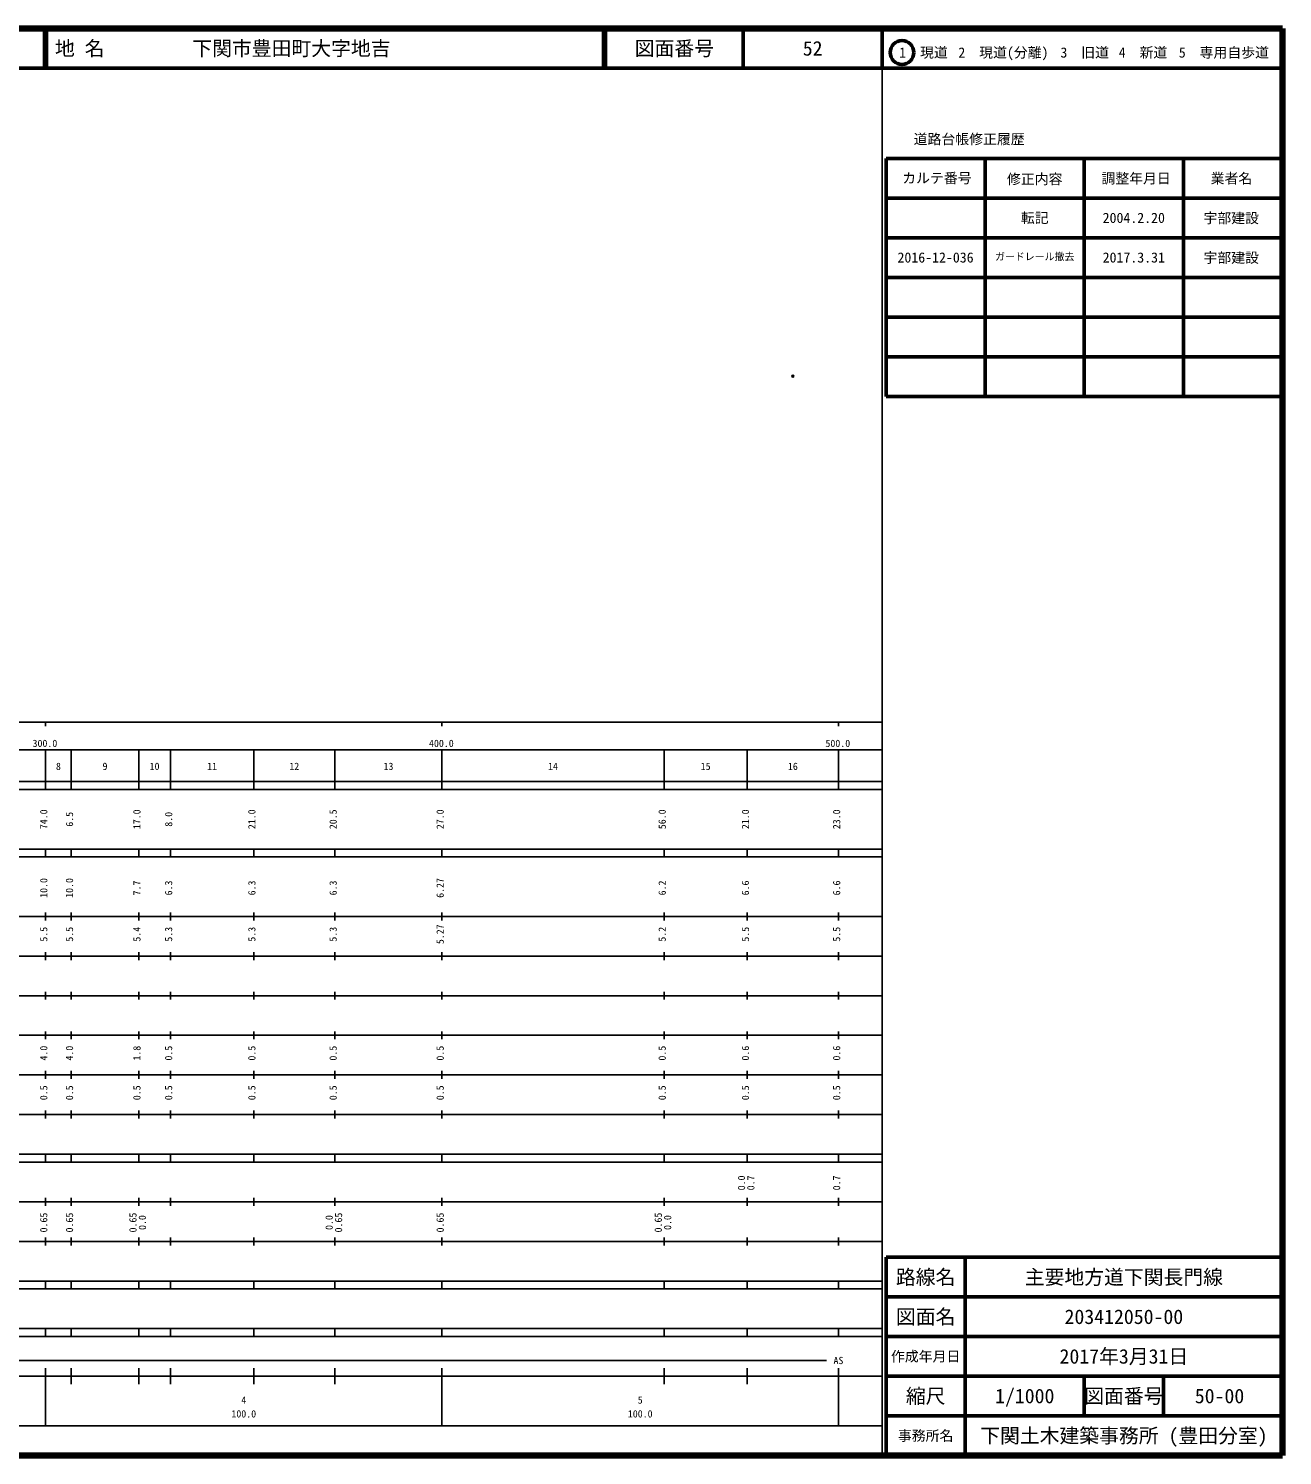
# Model space of a CAD drawing. Units: millimetres on the paper. Extents: x 40 to 680, y 20 to 380.
# Drawn here: x 363.7 to 680, y 20 to 380 of the extents above; entities that cross this region are included whole.
import ezdxf
from ezdxf.enums import TextEntityAlignment as Align

# ---------------------------------------------------------------- set-up
doc = ezdxf.new("R2010")
doc.units = ezdxf.units.MM
doc.header["$PDMODE"] = 32
doc.header["$PDSIZE"] = 0.5
doc.layers.add('M-OTRS', color=6, linetype='Continuous')
doc.layers.add('M-TTL-TXT', color=7, linetype='Continuous')
for name, color, linetype, lineweight in [('M-TTL', 2, 'Continuous', 140), ('M-TTL-BAND', 7, 'Continuous', 25), ('M-TTL-FRAM', 2, 'Continuous', 50), ('M-TTL-LINE', 7, 'Continuous', 50)]:
    doc.layers.add(name, color=color, linetype=linetype, lineweight=lineweight)
doc.styles.add('ＭＳ ゴシック', font='')
doc.styles.get('ＭＳ ゴシック').set_extended_font_data('MS Gothic')

msp = doc.modelspace()

# ---------------------------------------------------------------- linework, layer by layer
at = {"layer": 'M-OTRS'}
msp.add_point((556.502, 292.27), dxfattribs=at)
at = {"layer": 'M-TTL'}
for p, q in [((680, 380), (40, 380)), ((680, 20), (680, 380)), ((40, 20), (680, 20))]:
    msp.add_line(p, q, dxfattribs=at)
at = {"layer": 'M-TTL-BAND'}
for p, q in [((579, 20), (579, 370)), ((40, 205), (579, 205)), ((368, 205), (368, 204)), ((468, 205), (468, 204)), ((568, 205), (568, 204)), ((68, 198), (579, 198)), ((368, 188), (368, 198)), ((374.5, 188), (374.5, 198)), ((391.5, 188), (391.5, 198)), ((399.5, 188), (399.5, 198)), ((420.5, 188), (420.5, 198)), ((441, 188), (441, 198)), ((468, 188), (468, 198)), ((524, 188), (524, 198)), ((545, 188), (545, 198)), ((568, 188), (568, 198)), ((40, 190), (579, 190)), ((40, 188), (579, 188)), ((40, 173), (579, 173)), ((368, 171), (368, 173)), ((374.5, 171), (374.5, 173)), ((391.5, 171), (391.5, 173)), ((399.5, 171), (399.5, 173)), ((420.5, 171), (420.5, 173)), ((441, 171), (441, 173)), ((468, 171), (468, 173)), ((524, 171), (524, 173)), ((545, 171), (545, 173)), ((568, 171), (568, 173)), ((40, 171), (579, 171)), ((40, 156), (579, 156)), ((368, 155), (368, 157)), ((374.5, 155), (374.5, 157)), ((391.5, 155), (391.5, 157)), ((399.5, 155), (399.5, 157)), ((420.5, 155), (420.5, 157)), ((441, 155), (441, 157)), ((468, 155), (468, 157)), ((524, 155), (524, 157)), ((545, 155), (545, 157)), ((568, 155), (568, 157)), ((46, 146), (579, 146)), ((368, 145), (368, 147)), ((374.5, 145), (374.5, 147)), ((391.5, 145), (391.5, 147)), ((399.5, 145), (399.5, 147)), ((420.5, 145), (420.5, 147)), ((441, 145), (441, 147)), ((468, 145), (468, 147)), ((524, 145), (524, 147)), ((545, 145), (545, 147)), ((568, 145), (568, 147)), ((368, 135), (368, 137)), ((374.5, 135), (374.5, 137)), ((391.5, 135), (391.5, 137)), ((399.5, 135), (399.5, 137)), ((420.5, 135), (420.5, 137)), ((441, 135), (441, 137)), ((468, 135), (468, 137)), ((524, 135), (524, 137)), ((545, 135), (545, 137)), ((568, 135), (568, 137)), ((52, 136), (579, 136)), ((46, 126), (579, 126)), ((368, 125), (368, 127)), ((374.5, 125), (374.5, 127)), ((391.5, 125), (391.5, 127)), ((399.5, 125), (399.5, 127)), ((420.5, 125), (420.5, 127)), ((441, 125), (441, 127)), ((468, 125), (468, 127)), ((524, 125), (524, 127)), ((545, 125), (545, 127)), ((568, 125), (568, 127)), ((52, 116), (579, 116)), ((368, 115), (368, 117)), ((374.5, 115), (374.5, 117)), ((391.5, 115), (391.5, 117)), ((399.5, 115), (399.5, 117)), ((420.5, 115), (420.5, 117)), ((441, 115), (441, 117)), ((468, 115), (468, 117)), ((524, 115), (524, 117)), ((545, 115), (545, 117)), ((568, 115), (568, 117)), ((46, 106), (579, 106)), ((368, 105), (368, 107)), ((374.5, 105), (374.5, 107)), ((391.5, 105), (391.5, 107)), ((399.5, 105), (399.5, 107)), ((420.5, 105), (420.5, 107)), ((441, 105), (441, 107)), ((468, 105), (468, 107)), ((524, 105), (524, 107)), ((545, 105), (545, 107)), ((568, 105), (568, 107)), ((40, 96), (579, 96)), ((40, 94), (579, 94)), ((368, 94), (368, 96)), ((374.5, 94), (374.5, 96)), ((391.5, 94), (391.5, 96)), ((399.5, 94), (399.5, 96)), ((420.5, 94), (420.5, 96)), ((441, 94), (441, 96)), ((468, 94), (468, 96)), ((524, 94), (524, 96)), ((545, 94), (545, 96)), ((568, 94), (568, 96)), ((49, 84), (579, 84)), ((368, 83), (368, 85)), ((374.5, 83), (374.5, 85)), ((391.5, 83), (391.5, 85)), ((399.5, 83), (399.5, 85)), ((420.5, 83), (420.5, 85)), ((441, 83), (441, 85)), ((468, 83), (468, 85)), ((524, 83), (524, 85)), ((545, 83), (545, 85)), ((568, 83), (568, 85)), ((40, 74), (579, 74)), ((368, 73), (368, 75)), ((374.5, 73), (374.5, 75)), ((391.5, 73), (391.5, 75)), ((399.5, 73), (399.5, 75)), ((420.5, 73), (420.5, 75)), ((441, 73), (441, 75)), ((468, 73), (468, 75)), ((524, 73), (524, 75)), ((545, 73), (545, 75)), ((568, 73), (568, 75)), ((40, 64), (579, 64)), ((40, 62), (579, 62)), ((368, 62), (368, 64)), ((374.5, 62), (374.5, 64)), ((391.5, 62), (391.5, 64)), ((399.5, 62), (399.5, 64)), ((420.5, 62), (420.5, 64)), ((441, 62), (441, 64)), ((468, 62), (468, 64)), ((524, 62), (524, 64)), ((545, 62), (545, 64)), ((568, 62), (568, 64)), ((40, 52), (579, 52)), ((368, 50), (368, 52)), ((374.5, 50), (374.5, 52)), ((391.5, 50), (391.5, 52)), ((399.5, 50), (399.5, 52)), ((420.5, 50), (420.5, 52)), ((441, 50), (441, 52)), ((468, 50), (468, 52)), ((524, 50), (524, 52)), ((545, 50), (545, 52)), ((568, 50), (568, 52)), ((40, 50), (579, 50)), ((71, 44), (565, 44)), ((40, 40), (579, 40)), ((368, 27.5), (368, 42)), ((374.5, 38), (374.5, 42)), ((391.5, 38), (391.5, 42)), ((399.5, 38), (399.5, 42)), ((420.5, 38), (420.5, 42)), ((441, 38), (441, 42)), ((468, 27.5), (468, 42)), ((524, 38), (524, 42)), ((545, 38), (545, 42)), ((568, 27.5), (568, 42)), ((68, 27.5), (579, 27.5))]:
    msp.add_line(p, q, dxfattribs=at)
at = {"layer": 'M-TTL-FRAM'}
for p, q in [((580, 347.197), (580, 287.197)), ((580, 347.197), (680, 347.197)), ((580, 287.197), (680, 287.197)), ((680, 70), (580, 70)), ((580, 70), (580, 20))]:
    msp.add_line(p, q, dxfattribs=at)
at = {"layer": 'M-TTL-LINE'}
for p, q in [((367.75, 380), (367.75, 370)), ((368.25, 380), (368.25, 370)), ((508.747, 380), (508.747, 370)), ((509.247, 380), (509.247, 370)), ((543.997, 380), (543.997, 370)), ((579, 380), (579, 370)), ((40, 370), (680, 370)), ((605, 347.197), (605, 287.197)), ((630, 347.197), (630, 287.197)), ((655, 347.197), (655, 287.197)), ((580, 337.197), (680, 337.197)), ((580, 327.197), (680, 327.197)), ((580, 317.197), (680, 317.197)), ((580, 307.197), (680, 307.197)), ((580, 297.197), (680, 297.197)), ((600, 70), (600, 20)), ((680, 60), (580, 60)), ((680, 50), (580, 50)), ((680, 40), (580, 40)), ((630, 40), (630, 30)), ((650, 40), (650, 30)), ((680, 30), (580, 30))]:
    msp.add_line(p, q, dxfattribs=at)
msp.add_circle((584.031, 373.958), 3, dxfattribs=at)

# ---------------------------------------------------------------- texts
at = {"layer": 'M-TTL-BAND', "style": 'ＭＳ ゴシック'}
for s, p in [('300.0', (367.844, 198.195)), ('400.0', (467.844, 198.195)), ('500.0', (567.844, 198.195)), ('8', (371.25, 192.405)), ('9', (383, 192.405)), ('10', (395.5, 192.405)), ('11', (410, 192.405)), ('12', (430.75, 192.405)), ('13', (454.5, 192.405)), ('14', (496, 192.405)), ('15', (534.5, 192.405)), ('16', (556.5, 192.405)), ('AS', (568, 42.5)), ('4', (418, 32.523)), ('5', (518, 32.523)), ('100.0', (418, 29.033)), ('100.0', (518, 29.033))]:
    msp.add_text(s, height=1.833, dxfattribs=at).set_placement(p, align=Align.BOTTOM_CENTER)
for s, p in [('74.0', (369, 180.5)), ('6.5', (375.5, 180.5)), ('17.0', (392.5, 180.5)), ('8.0', (400.5, 180.5)), ('21.0', (421.5, 180.5)), ('20.5', (442, 180.5)), ('27.0', (469, 180.5)), ('56.0', (525, 180.5)), ('21.0', (546, 180.5)), ('23.0', (569, 180.5)), ('10.0', (369, 163.174)), ('10.0', (375.5, 163.174)), ('7.7', (392.5, 163.174)), ('6.3', (400.5, 163.174)), ('6.3', (421.5, 163.174)), ('6.3', (442, 163.174)), ('6.27', (469, 163.174)), ('6.2', (525, 163.174)), ('6.6', (546, 163.174)), ('6.6', (569, 163.174)), ('5.5', (369, 151.5)), ('5.5', (375.5, 151.5)), ('5.4', (392.5, 151.5)), ('5.3', (400.5, 151.5)), ('5.3', (421.5, 151.5)), ('5.3', (442, 151.5)), ('5.27', (469, 151.5)), ('5.2', (525, 151.5)), ('5.5', (546, 151.5)), ('5.5', (569, 151.5)), ('4.0', (369, 121.5)), ('4.0', (375.5, 121.5)), ('1.8', (392.5, 121.5)), ('0.5', (400.5, 121.5)), ('0.5', (421.5, 121.5)), ('0.5', (442, 121.5)), ('0.5', (469, 121.5)), ('0.5', (525, 121.5)), ('0.6', (546, 121.5)), ('0.6', (569, 121.5)), ('0.5', (369, 111.5)), ('0.5', (375.5, 111.5)), ('0.5', (392.5, 111.5)), ('0.5', (400.5, 111.5)), ('0.5', (421.5, 111.5)), ('0.5', (442, 111.5)), ('0.5', (469, 111.5)), ('0.5', (525, 111.5)), ('0.5', (546, 111.5)), ('0.5', (569, 111.5)), ('0.0', (545, 88.764)), ('0.7', (547.37, 88.764)), ('0.7', (569, 88.764)), ('0.65', (369, 78.764)), ('0.65', (375.5, 78.764)), ('0.65', (391.5, 78.764)), ('0.0', (393.87, 78.764)), ('0.0', (441, 78.764)), ('0.65', (443.37, 78.764)), ('0.65', (469, 78.764)), ('0.65', (524, 78.764)), ('0.0', (526.37, 78.764))]:
    msp.add_text(s, height=1.833, rotation=90, dxfattribs=at).set_placement(p, align=Align.BOTTOM_CENTER)
at = {"layer": 'M-TTL-TXT', "style": 'ＭＳ ゴシック'}
for s, p in [('地 名', (370.38, 375)), ('下関市豊田町大字地吉', (405.024, 375))]:
    msp.add_text(s, height=3.666, dxfattribs=at).set_placement(p, align=Align.MIDDLE_LEFT)
for s, height, p in [('図面番号', 3.666, (526.622, 375)), ('52', 3.666, (561.497, 375)), ('1\u3000現道', 2.566, (589.448, 373.958)), ('2\u3000現道(分離)', 2.566, (609.619, 373.958)), ('3\u3000旧道', 2.566, (630.121, 373.958)), ('4\u3000新道', 2.566, (644.824, 373.958)), ('5\u3000専用自歩道', 2.566, (665.228, 373.958)), ('道路台帳修正履歴', 2.566, (600.968, 352.113)), ('カルテ番号', 2.566, (592.839, 342.277)), ('修正内容', 2.566, (617.509, 342.023)), ('調整年月日', 2.566, (643.089, 342.197)), ('業者名', 2.566, (667.134, 342.197)), ('転記', 2.566, (617.5, 332.245)), ('2004.2.20', 2.566, (642.5, 332.245)), ('宇部建設', 2.566, (667.077, 332.189)), ('2016-12-036', 2.566, (592.5, 322.245)), ('2017.3.31', 2.566, (642.5, 322.245)), ('宇部建設', 2.566, (667.077, 322.189)), ('路線名', 3.666, (590, 65)), ('路線名', 3.666, (590, 65)), ('主要地方道下関長門線', 3.666, (640, 65)), ('図面名', 3.666, (590, 55)), ('図面名', 3.666, (590, 55)), ('203412050-00', 3.666, (640, 55)), ('2017年3月31日', 3.666, (640, 45)), ('作成年月日', 2.566, (590, 45)), ('作成年月日', 2.566, (590, 45)), ('縮尺', 3.666, (590, 35)), ('縮尺', 3.666, (590, 35)), ('1/1000', 3.666, (615, 35)), ('図面番号', 3.666, (640, 35)), ('図面番号', 3.666, (640, 35)), ('50-00', 3.666, (664.125, 35)), ('事務所名', 2.566, (590, 25)), ('事務所名', 2.566, (590, 25)), ('下関土木建築事務所 (豊田分室)', 3.666, (640, 25))]:
    msp.add_text(s, height=height, dxfattribs=at).set_placement(p, align=Align.MIDDLE_CENTER)
msp.add_text('ガードレール撤去', height=1.833, dxfattribs=at).set_placement((607.5, 320.995), align=Align.BOTTOM_LEFT)

doc.saveas('drawing.dxf')
